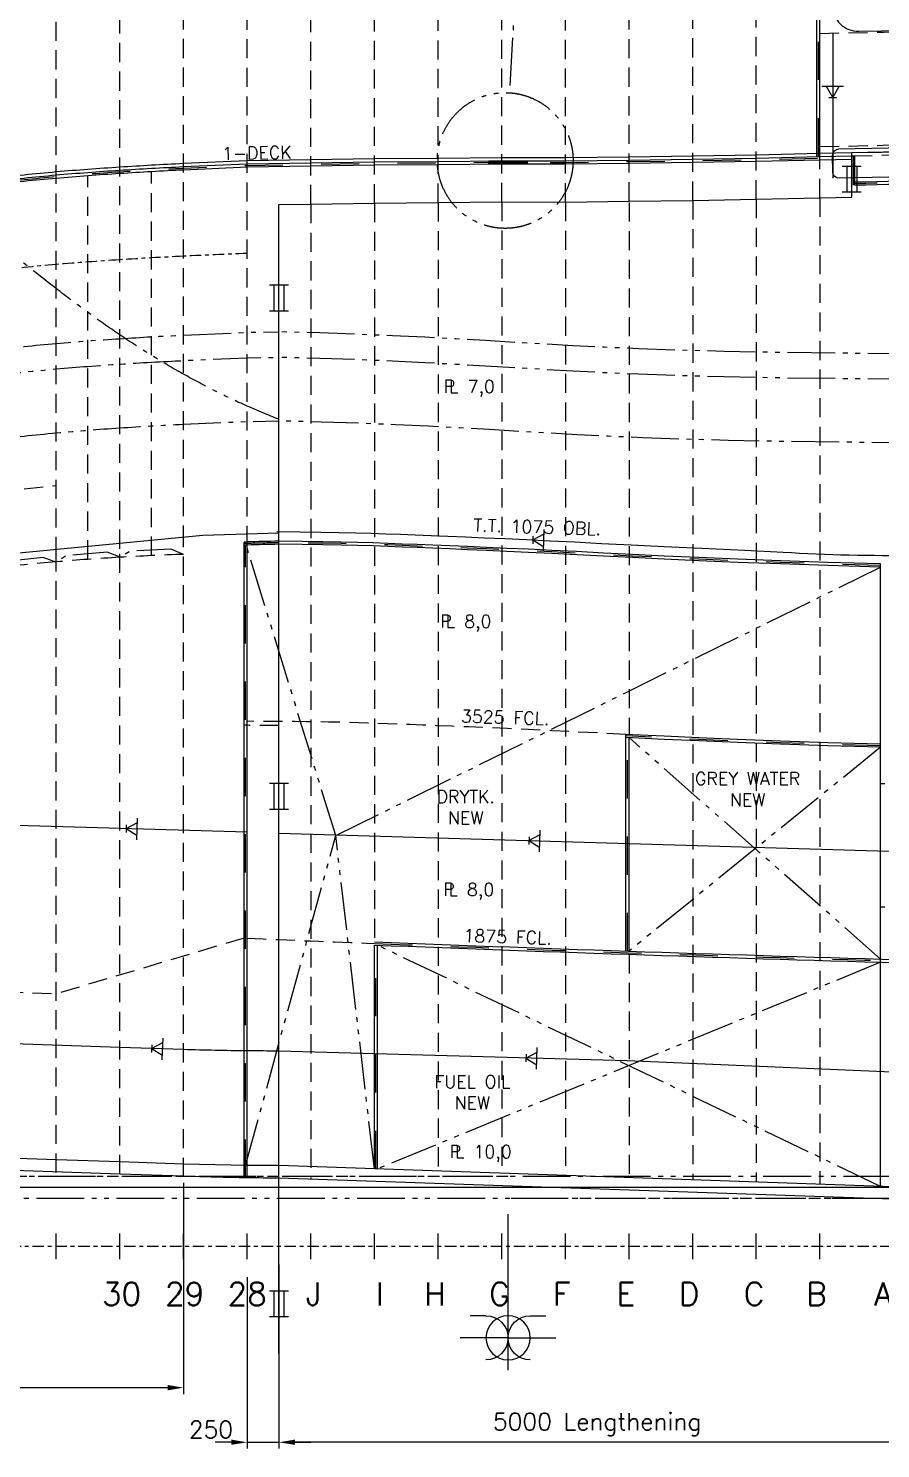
# Model space of a CAD drawing. Extents: x -333 to 85338, y -433 to 32218.
# Drawn here: x 60852 to 67546, y 12052 to 23214 of the extents above; entities that cross this region are included whole.
import ezdxf

# ---------------------------------------------------------------- set-up
doc = ezdxf.new("R2010")
doc.units = 0
doc.header["$LTSCALE"] = 300
for name, pattern in [('0', [0]), ('CENTER', [0.6, 0.3, -0.1, 0.1, -0.1]), ('DASHED', [0.75, 0.5, -0.25]), ('JERNB', [2, 1, -1]), ('PHANTOM', [2.1, 1.25, -0.2, 0.125, -0.2, 0.125, -0.2])]:
    doc.linetypes.add(name, pattern=pattern)
doc.layers.get('0').update_dxf_attribs({"linetype": 'CONTINUOUS'})
doc.layers.get('Defpoints').update_dxf_attribs({"linetype": 'CONTINUOUS'})
for name, color, linetype in [('Kuttlinje', 6, 'CONTINUOUS'), ('L_5', 7, 'CENTER'), ('LASTLUKE', 1, 'CONTINUOUS'), ('REV C2', 2, 'CONTINUOUS'), ('S0CE1', 1, 'CENTER'), ('S0CO1', 1, 'CONTINUOUS'), ('S0CO2', 2, 'CONTINUOUS'), ('S0CO3', 3, 'CONTINUOUS'), ('S0CO5', 4, 'CONTINUOUS'), ('S0DA1', 1, 'DASHED'), ('S0DA2', 2, 'DASHED'), ('S0DA3', 3, 'DASHED'), ('S0PH1', 1, 'PHANTOM'), ('S0TX2', 2, 'CONTINUOUS'), ('U0CO1', 1, 'CONTINUOUS')]:
    doc.layers.add(name, color=color, linetype=linetype)
doc.styles.add('18', font='romans', dxfattribs={"height": 180})
doc.styles.add('ROMANS', font='romans', dxfattribs={"height": 100})
doc.dimstyles.get("Standard").update_dxf_attribs({"dimscale": 50, "dimtxt": 2, "dimasz": 2.5, "dimexe": 1, "dimexo": 1, "dimgap": 1, "dimtad": 1, "dimdsep": 46, "dimtxsty": 'ROMANS', "dimcen": 0, "dimclrd": 1, "dimclre": 1, "dimclrt": 2, "dimadec": 0, "dimazin": 0, "dimtfac": 1, "dimtmove": 2, "dimatfit": 3, "dimfxl": 1, "dimtvp": 100, "dimtolj": 1, "dimarcsym": 0})

# ---------------------------------------------------------------- blocks, each defined once
blk = doc.blocks.new('*D56')
at = {"layer": 'Defpoints', "color": 0, "transparency": 16777216}
for p in [(-28900, 0), (-14500, 0), (-28900, -1660)]:
    blk.add_point(p, dxfattribs=at)
at = {"layer": 'S0TX2', "color": 1, "lineweight": -2, "transparency": 16777216}
for p, q in [((-28900, -50), (-28900, -1710)), ((-14500, -50), (-14500, -1710)), ((-14625, -1660), (-28775, -1660))]:
    blk.add_line(p, q, dxfattribs=at)
at = {"layer": 'S0TX2', "color": 1, "transparency": 16777216}
for points in [[(-28775, -1639), (-28775, -1681), (-28900, -1660)], [(-14625, -1639), (-14625, -1681), (-14500, -1660)]]:
    blk.add_solid(points, dxfattribs=at)
at = {"layer": 'S0TX2', "color": 2, "transparency": 16777216, "insert": (-21700, -1550), "char_height": 100, "attachment_point": 5, "style": 'ROMANS'}
blk.add_mtext('\\A1;1,5*B', dxfattribs=at)
blk = doc.blocks.new('ST10074')
at = {"layer": 'S0CO1', "color": 2}
for p, q in [((-87, -85), (-87, 85)), ((0, 0), (-87, 50)), ((0, 0), (-87, -50)), ((0, 30), (0, -30))]:
    blk.add_line(p, q, dxfattribs=at)
blk = doc.blocks.new('ST10073')
at = {"layer": 'S0CO2'}
for p, q in [((1.49, 4), (-1.49, 4)), ((-0.79, 4), (-0.79, 0)), ((0.79, 4), (0.79, 0)), ((-1.49, 0), (1.49, 0))]:
    blk.add_line(p, q, dxfattribs=at)
blk = doc.blocks.new('A$C604A60C8')
at = {"layer": 'S0PH1'}
blk.add_line((1139.821, 0), (-30769.487, 0), dxfattribs=at)
at = {"layer": 'S0PH1', "color": 8}
for points in [[(-13556.254, 3258.021), (-14064.825, 3258.021)], [(-13556.254, 2290.186), (-14064.825, 2290.186)]]:
    blk.add_lwpolyline(points, dxfattribs=at)
blk = doc.blocks.new('A$C02BC2B67')
at = {"layer": 'LASTLUKE', "color": 2}
for p, q in [((-20500, -100), (-20500, 100)), ((-20000, -100), (-20000, 100)), ((-19500, -100), (-19500, 100)), ((-19000, -100), (-19000, 100)), ((-18500, -100), (-18500, 100)), ((-18000, -100), (-18000, 100)), ((-17500, -100), (-17500, 100)), ((-17000, -100), (-17000, 100)), ((-16500, -100), (-16500, 100)), ((-16000, -100), (-16000, 100)), ((-15500, -100), (-15500, 100)), ((-15000, -100), (-15000, 100)), ((-14500, -100), (-14500, 100))]:
    blk.add_line(p, q, dxfattribs=at)
at = {"layer": 'S0CE1', "color": 6, "linetype": '0'}
blk.add_line((1703, 463), (-36562, 463), dxfattribs=at)
at = {"layer": 'S0CE1'}
for p, q in [((-16950, 549), (-34443, 549)), ((1703, 376), (-16950, 376)), ((2084, 0), (-35129, 0))]:
    blk.add_line(p, q, dxfattribs=at)
at = {"layer": 'LASTLUKE', "color": 2, "style": '18'}
for s, p in [('30', (-20140, -464)), ('29', (-19645, -464)), ('28', (-19154, -464))]:
    blk.add_text(s, height=180, dxfattribs=at).set_placement(p)
at = {"layer": 'LASTLUKE', "color": 3, "style": '18'}
for s, p in [('J', (-18539, -464)), ('I', (-17988, -464)), ('H', (-17608, -464)), ('G', (-17099, -464)), ('F', (-16599, -464)), ('E', (-16099, -464)), ('D', (-15608, -464)), ('C', (-15099, -464)), ('B', (-14608, -464)), ('A', (-14074, -464))]:
    blk.add_text(s, height=180, dxfattribs=at).set_placement(p)
blk = doc.blocks.new('*D51')
at = {"layer": 'Defpoints', "color": 0, "transparency": 16777216}
for p in [(-750, -92), (4250, -92), (-750, -1540)]:
    blk.add_point(p, dxfattribs=at)
at = {"layer": 'S0CO1', "color": 1, "lineweight": -2, "transparency": 16777216}
for p, q in [((-750, -142), (-750, -1590)), ((4250, -142), (4250, -1590)), ((4125, -1540), (-625, -1540))]:
    blk.add_line(p, q, dxfattribs=at)
at = {"layer": 'S0CO1', "color": 1, "transparency": 16777216}
for points in [[(-625, -1519), (-625, -1560), (-750, -1540)], [(4125, -1519), (4125, -1560), (4250, -1540)]]:
    blk.add_solid(points, dxfattribs=at)
at = {"layer": 'S0CO1', "color": 2, "transparency": 16777216, "insert": (1750, -1400), "char_height": 100, "attachment_point": 5, "style": 'ROMANS'}
blk.add_mtext('\\A1;{\\H1.35x;5000 Lengthening}', dxfattribs=at)
blk = doc.blocks.new('A$C10F6703F')
at = {"layer": 'U0CO1'}
for p, q in [((17950, -6206), (17950, -3700)), ((17596, -5330), (17343, -5330)), ((18304, -5330), (18557, -5330)), ((17950, -5684), (17183, -5684)), ((17950, -5684), (18717, -5684))]:
    blk.add_line(p, q, dxfattribs=at)
blk.add_circle((17950, -5684), 354, dxfattribs=at)
for centre, start, end in [((17596, -5684), 270, 90), ((18304, -5684), 90, 270)]:
    blk.add_arc(centre, 354, start, end, dxfattribs=at)
blk = doc.blocks.new('*D52')
at = {"layer": 'Defpoints', "color": 0, "linetype": 'ByBlock', "transparency": 16777216}
for p in [(-1000, -192), (-750, -1346), (-750, -1540)]:
    blk.add_point(p, dxfattribs=at)
at = {"layer": 'S0CO1', "color": 1, "linetype": 'ByBlock', "lineweight": -2, "transparency": 16777216}
for p, q in [((-1000, -242), (-1000, -1590)), ((-750, -1396), (-750, -1590)), ((-1125, -1540), (-1250, -1540)), ((-1000, -1540), (-750, -1540)), ((-625, -1540), (-500, -1540))]:
    blk.add_line(p, q, dxfattribs=at)
at = {"layer": 'S0CO1', "color": 1, "linetype": 'ByBlock', "transparency": 16777216}
for points in [[(-1125, -1519), (-1125, -1560), (-1000, -1540)], [(-625, -1519), (-625, -1560), (-750, -1540)]]:
    blk.add_solid(points, dxfattribs=at)
at = {"layer": 'S0CO1', "color": 2, "linetype": 'ByBlock', "transparency": 16777216, "insert": (-1284, -1440), "char_height": 100, "attachment_point": 5, "style": 'ROMANS'}
blk.add_mtext('\\A1;{\\H1.35x;250}', dxfattribs=at)
blk = doc.blocks.new('*D53')
at = {"layer": 'Defpoints', "color": 0, "linetype": 'ByBlock', "transparency": 16777216}
for p in [(4500, -92), (4250, -1519), (4250, -1540)]:
    blk.add_point(p, dxfattribs=at)
at = {"layer": 'S0CO1', "color": 1, "linetype": 'ByBlock', "lineweight": -2, "transparency": 16777216}
for p, q in [((4500, -142), (4500, -1590)), ((4125, -1540), (4000, -1540)), ((4500, -1540), (4250, -1540)), ((4625, -1540), (4750, -1540)), ((4250, -1569), (4250, -1590))]:
    blk.add_line(p, q, dxfattribs=at)
at = {"layer": 'S0CO1', "color": 1, "linetype": 'ByBlock', "transparency": 16777216}
for points in [[(4125, -1519), (4125, -1560), (4250, -1540)], [(4625, -1519), (4625, -1560), (4500, -1540)]]:
    blk.add_solid(points, dxfattribs=at)
at = {"layer": 'S0CO1', "color": 2, "linetype": 'ByBlock', "transparency": 16777216, "insert": (4774, -1418), "char_height": 100, "attachment_point": 5, "style": 'ROMANS'}
blk.add_mtext('\\A1;{\\H1.35x;250}', dxfattribs=at)
blk = doc.blocks.new('PLDIM2')
at = {"layer": 'S0TX2', "style": 'ROMANS'}
for s, p in [('P', (-19, 0)), ('L', (23, 0))]:
    blk.add_text(s, height=100, dxfattribs=at).set_placement(p)
blk.add_attdef('XX.X', (168, -1), '', height=100, dxfattribs=at)
blk = doc.blocks.new('A$C17D15037')
at = {"layer": 'Kuttlinje', "linetype": 'ByBlock'}
blk.add_lwpolyline([(-13750, -1390.997), (-13750, 7638.282), (-13500, 7642.662), (-13000, 7649.813), (-12500, 7654.223), (-12000, 7658.735), (-11500, 7657.596), (-11000, 7664.595), (-10500, 7670.515), (-9250.003, 7696.536), (-9250.003, 7696.536), (-9250.003, 8046.536), (-9014.829, 8051.657), (-8514.829, 8060.999, 0.004258), (-8014.829, 8067.632), (-7104.018, 8079.842), (-7099.996, 9626.291)], format="xyb", dxfattribs=at)
at = {"layer": 'L_5', "color": 8}
blk.add_lwpolyline([(-16000, 7115.998, -0.00703), (-15500, 7167.268, -0.00575), (-15000, 7204.576, -0.004018), (-14500, 7232.694, -0.003447), (-14000, 7253.902)], format="xyb", dxfattribs=at)
at = {"layer": 'S0CO1', "color": 8}
for p, q in [((-9400.001, 8983.342), (-9400.001, 7846.754)), ((-14000, 2705.452), (-15900, 2761.967))]:
    blk.add_line(p, q, dxfattribs=at)
for points in [[(-9524.001, 8018.68), (-9524.001, 10394.675)], [(-9500.001, 8018.68), (-9500.001, 10394.675)], [(-14023.999, -10.471), (-14023.999, 4986.053)], [(-13999.999, -10.892), (-13999.999, 4962.887)]]:
    blk.add_lwpolyline(points, dxfattribs=at)
at = {"layer": 'S0CO1', "color": 8, "linetype": 'JERNB'}
for points in [[(-9512.001, 8018.68), (-9512.001, 10394.675)], [(-14011.999, -10.684), (-14011.999, 4962.466)]]:
    blk.add_lwpolyline(points, dxfattribs=at)
at = {"layer": 'S0CO1', "color": 8}
blk.add_lwpolyline([(-9399.982, 9200.335, 0.420531664), (-9195.678, 9000.381), (-9019.367, 9004.177), (-8513.238, 9012.89), (-7698.151, 9021.636, 0.421912873), (-7510.004, 9221.627), (-7510.002, 10021.558, 0.427482416), (-7701.855, 10221.55), (-9204.139, 10199.921, 0.408138486), (-9399.982, 9999.964), (-9399.982, 9200.309)], format="xyb", dxfattribs=at)
at = {"layer": 'S0CO1', "color": 8, "flags": 128}
for points in [[(-16000, 7846.022, -0.006897), (-15500, 7897.268, -0.005748), (-15000, 7934.576, -0.004018), (-14500, 7962.694), (-14000, 7983.902), (-13500, 7992.662), (-13000, 7999.813), (-12500, 8004.223), (-12000, 8008.735), (-11500, 8007.596), (-11000, 8014.595), (-10500, 8020.515), (-10000, 8029.69), (-9500, 8041.217), (-9000, 8051.855), (-8500, 8061.198), (-8000, 8067.831), (-7104.018, 8079.842)], [(-16002.801, 7819.859, -0.006897728), (-15502.089, 7871.176, -0.005748156), (-15001.525, 7908.528, -0.004018435), (-14501.086, 7936.67), (-14000.719, 7957.893), (-13500.382, 7966.659), (-13000.277, 7973.812), (-12500.212, 7978.222), (-12000.081, 7982.735), (-11500.141, 7981.596), (-11000.31, 7988.593), (-10500.362, 7994.513), (-10000.497, 8003.685), (-9500.532, 8015.211), (-9250.003, 8020.542)], [(-16000, 7796.022, -0.006897), (-15500, 7847.268, -0.005748), (-15000, 7884.576, -0.004018), (-14500, 7912.694), (-14000, 7933.902), (-13500, 7942.662), (-13000, 7949.813), (-12500, 7954.223), (-12000, 7958.735), (-11500, 7957.596), (-11000, 7964.595), (-10500, 7970.515), (-10000, 7979.69), (-9500, 7991.217), (-9250.003, 7996.536)], [(-13750, 4992.512, 0.002179278), (-14000.74, 4986.876, 0.00025417), (-14023.999, 4986.053)], [(-13750, 4968.508, 0.002174661), (-14000, 4962.887, 0.000262531), (-14023.999, 4962.038)], [(-13750, 985.927, -0.002580469), (-14000, 986.963, -0.004366), (-14500, 996.778), (-15000, 1013.72), (-18500, 1133.669), (-19000, 1150.943), (-19500, 1168.081), (-25000, 1356.717), (-25400, 1371.026)], [(-13750, 85.91, -0.002593968), (-14000, 86.938), (-14500, 96.857), (-15000, 113.72), (-15500, 130.87), (-21740.133, 344.905)]]:
    blk.add_lwpolyline(points, format="xyb", dxfattribs=at)
at = {"layer": 'S0CO1', "color": 8}
blk.add_lwpolyline([(-8575.135, 7861.887), (-9349, 7845.481, -0.414213562), (-9399.471, 7895.007), (-9400.699, 8025.001, -0.414213562), (-9351.174, 8075.471), (-8577.309, 8091.877, -0.414213562), (-8526.838, 8042.352), (-8525.61, 7912.357, -0.414213562)], format="xyb", close=True, dxfattribs=at)
at = {"layer": 'S0CO1', "color": 8, "linetype": 'JERNB', "flags": 128}
for points in [[(-27812.944, 4830.34, -0.114185379), (-27502.918, 5137.391, -0.182971374), (-26994.375, 4958.917, 0.065366942), (-26500.539, 4901.301, 0.058398973), (-26003.647, 4997.952, 0.02170214), (-25504.436, 5181.209), (-25004.203, 5370.599), (-24504.126, 5555.277), (-24004.083, 5736.808, -0.001977047), (-23503.982, 5914.946, -0.00293405), (-23003.841, 6087.637, -0.003195055), (-22503.687, 6252.667, -0.002409073), (-22003.555, 6411.151), (-21503.53, 6565.495, -0.001938035), (-21003.432, 6716.893, -0.002841036), (-20503.289, 6862.805, -0.002937983), (-20003.156, 7001.87, -0.003276983), (-19503.007, 7135.126, -0.003804052), (-19002.823, 7260.214, -0.004162), (-18502.638, 7377.318, -0.004747), (-18002.412, 7484.897, -0.005314078), (-17502.158, 7582.17, -0.00540508), (-17001.895, 7667.715, -0.004962856), (-16501.676, 7742.709, -0.005834974), (-16001.4, 7807.94, -0.006897364), (-15501.045, 7859.222, -0.005748078), (-15000.763, 7896.552, -0.004018218), (-14500.543, 7924.682), (-14000.359, 7945.898), (-13500.191, 7954.66), (-13000.139, 7961.813), (-12500.106, 7966.223), (-12000.04, 7970.735), (-11500.07, 7969.596), (-11000.155, 7976.594), (-10500.181, 7982.514), (-10000.248, 7991.688), (-9500.266, 8003.214), (-9250.003, 8008.539)], [(-13750, 4980.51, 0.002176971), (-14000.37, 4974.882, 0.000258348), (-14023.999, 4974.046)]]:
    blk.add_lwpolyline(points, format="xyb", dxfattribs=at)
at = {"layer": 'S0CO1', "color": 8, "flags": 128}
blk.add_lwpolyline([(-13750, 5055.321), (-14347.078, 5037.676), (-15900, 4888.004)], dxfattribs=at)
at = {"layer": 'S0CO3', "color": 8}
blk.add_lwpolyline([(-13750, -12.878, -0.002867018), (-14000, -10.892, -0.004045), (-14500, 1.73), (-15000, 19.031), (-21727.161, 251.803)], format="xyb", dxfattribs=at)
at = {"layer": 'S0DA1', "color": 8}
for points in [[(-15000, 4933.519), (-15000, 10297.574)], [(-14499.999, 4964.953), (-14500, 10317.051)], [(-13999.999, 4962.887), (-14000, 10330.666)], [(-13500, 7642.662), (-13500, 10341.16)], [(-13000, 7649.813), (-13000, 10347.93)], [(-12500.001, 7654.223), (-12500, 10352.184)], [(-12000.002, 7658.735), (-12000, 10357.918)], [(-11500.003, 7657.596), (-11500.001, 10357.695)], [(-11000.004, 7664.595), (-11000.001, 10364.594)], [(-10500, 7670.515), (-10500, 10370.516)], [(-10000.004, 7680.924), (-10000.001, 10379.69)], [(-15500, 4875.886), (-15500, 10266.367)], [(-9500.005, 7691.332), (-9500.003, 8993.83)], [(-9500.004, 8093.656), (-9004.842, 8104.316), (-8503.309, 8112.949), (-8500.001, 8112.98)], [(-15250, 4849.995), (-15250, 7867.367)], [(-14749.999, 4879.272), (-14749.999, 7899.643)]]:
    blk.add_lwpolyline(points, dxfattribs=at)
blk.add_lwpolyline([(-25500, 1928.527, 0.006671146), (-24500, 2263.97, 0.003152), (-24000, 2443.406, 0.002538), (-23500, 2629.067, 0.002326), (-23000, 2820.065), (-22500, 3013.237), (-22000, 3205.458), (-21500, 3396.758, -0.005734), (-21000, 3579.152, -0.004238), (-20500, 3752.94, -0.004999), (-20000, 3916.394, -0.005655), (-19500, 4068.066, -0.00596), (-19000, 4206.849, -0.005591), (-18500, 4332.833, -0.005899), (-18000, 4447.821, -0.005878), (-17500, 4549.007, -0.005806), (-17000, 4639.479, -0.006507), (-16500, 4716.715, -0.006776), (-16000, 4780.542, -0.006823), (-15500, 4830.221, -0.0066), (-15000, 4866.452, -0.005051), (-14500, 4889.561)], format="xyb", dxfattribs=at)
at = {"layer": 'S0DA2', "color": 8, "flags": 128}
blk.add_lwpolyline([(-7101.573, 9019.857), (-7499.864, 9014.45), (-8499.84, 9001.199), (-8999.8, 8991.857), (-9499.778, 8981.219), (-9500.001, 8981.214)], dxfattribs=at)
at = {"layer": 'S0DA3', "color": 8}
blk.add_line((-15976, 5383.368), (-15500, 5429.898), dxfattribs=at)
for points in [[(-15000, 19.031), (-15000, 4933.519)], [(-14499.998, -3.143), (-14499.999, 4964.953)], [(-15500, 30.87), (-15500, 4875.886)]]:
    blk.add_lwpolyline(points, dxfattribs=at)
at = {"layer": 'S0DA3', "color": 8, "flags": 128}
blk.add_lwpolyline([(-13750, 3543.326, -0.003023531), (-14000, 3545.643, -0.000290257), (-14023.999, 3546.024)], format="xyb", dxfattribs=at)
blk.add_lwpolyline([(-14023.999, 1873.06), (-15500, 1434.955), (-15976, 1451.164)], dxfattribs=at)
at = {"layer": 'S0PH1'}
blk.add_line((1139.821, 0), (-30769.487, 0), dxfattribs=at)
at = {"layer": 'S0PH1', "color": 8, "flags": 128}
for points in [[(-13750, 5951.167, -0.011380399), (-14000, 6055.256, -0.022618), (-14500, 6305.595, -0.020614), (-15000, 6614.505, -0.014953), (-15500, 6978.108, -0.007058), (-16000, 7375.711, 0.002115), (-16500, 7783.823, 0.009262), (-17000, 8168.07, 0.010981), (-17500, 8518.187, 0.010988), (-18000, 8836.769, 0.010899), (-18500, 9124.998, 0.010879), (-19000, 9385.291, 0.010975), (-19500, 9618.158, 0.01049), (-20000, 9824.915, 0.004338389), (-20216.043, 9907.002)], [(-28507.76, 3420.324, 0.022590181), (-28444.535, 3391.662, 0.055477375), (-28000, 3348.652, 0.01003), (-27500, 3340.146, 0.020935), (-27000, 3361.052, 0.025438), (-26500, 3437.131, 0.017803), (-26000, 3562.453, 0.008218), (-25500, 3713.195, 0.004384), (-25000, 3873.919, 0.00439), (-24500, 4043.989, 0.004417), (-24000, 4224.301), (-23500, 4409.344), (-23000, 4594.273), (-22500, 4776.539), (-22000, 4959.38), (-21500, 5141.228, -0.004642), (-21000, 5318.763, -0.004989), (-20500, 5484.469, -0.003993), (-20000, 5639.811, -0.004287), (-19500, 5787.941, -0.005421), (-19000, 5924.718, -0.005783), (-18500, 6049.552, -0.005875), (-18000, 6161.777, -0.005815), (-17500, 6261.905, -0.00545), (-17000, 6349.91, -0.005068), (-16500, 6427.522, -0.006227), (-16000, 6494.761, -0.007347), (-15500, 6547.065, -0.006004), (-15000, 6584.576, -0.00407), (-14500, 6612.694), (-14000, 6633.902), (-13750, 6638.282)], [(-28900, 3031.591, 0.042248), (-28500, 2994.833, 0.024346), (-28000, 3044.242), (-27500, 3085.179, 0.012752), (-27000, 3132.064, 0.021253), (-26500, 3225.247, 0.014121), (-26000, 3360.21, 0.005506), (-25500, 3513.043, 0.003083), (-25000, 3671.869, 0.003941), (-24500, 3838.333, 0.004545), (-24000, 4014.73), (-23500, 4196.266), (-23000, 4379.063), (-22500, 4561.45), (-22000, 4745.024), (-21500, 4927.56, -0.0045), (-21000, 5105.209, -0.004352), (-20500, 5272.989, -0.004015), (-20000, 5431.264, -0.004603), (-19500, 5581.37, -0.005564), (-19000, 5719.645, -0.005906), (-18500, 5845.819, -0.006052), (-18000, 5958.997, -0.00595), (-17500, 6059.717, -0.005504), (-17000, 6148.121, -0.005061), (-16500, 6226.083, -0.006178), (-16000, 6293.743, -0.007335), (-15500, 6346.579, -0.00612), (-15000, 6384.527, -0.004172), (-14500, 6412.694), (-14000, 6433.902), (-13750, 6438.282)], [(-29206.964, 2374.686, 0.044051905), (-28500, 2418.114), (-28000, 2486.357), (-27500, 2548.779), (-27000, 2612.556), (-26500, 2714.315, 0.012863), (-26000, 2854.849, 0.004563), (-25500, 3011.253, 0.001957), (-25000, 3171.63, 0.002607), (-24500, 3336.621, 0.003197), (-24000, 3508.592), (-23500, 3684.23), (-23000, 3861.774), (-22500, 4040.333), (-22000, 4222.411), (-21500, 4404.792, -0.004242), (-21000, 4582.858, -0.003872), (-20500, 4751.565, -0.003555), (-20000, 4912.338, -0.004571), (-19500, 5065.331, -0.005738), (-19000, 5206.193, -0.006039), (-18500, 5334.426, -0.006096), (-18000, 5449.55, -0.006006), (-17500, 5552.112, -0.005607), (-17000, 5642.207, -0.005187), (-16500, 5721.611, -0.006296), (-16000, 5790.423, -0.007359), (-15500, 5844.22, -0.006127), (-15000, 5883.234, -0.004343), (-14500, 5912.313), (-14000, 5933.88), (-13750, 5938.271)]]:
    blk.add_lwpolyline(points, format="xyb", dxfattribs=at)
for points in [[(-14500, 4889.561), (-14597.722, 4930.315), (-14916.843, 4913.556), (-15000, 4866.452)], [(-15501.826, 4829.086), (-15601.496, 4864.81), (-15919.35, 4831.82), (-16000, 4780.542)], [(-15001.006, 4869.451), (-15099.992, 4907.03), (-15418.407, 4879.984), (-15500, 4830.221)]]:
    blk.add_lwpolyline(points, dxfattribs=at)
at = {"layer": 'S0CO1', "xscale": 50, "yscale": 50, "zscale": 50}
for p in [(-9250.003, 7737.925), (-13750.26, 6804.125), (-13750.26, 2887.486), (-13750.26, -1101.44)]:
    blk.add_blockref('ST10073', p, dxfattribs=at)
at = {"layer": 'S0TX2', "color": 8, "xscale": -1}
for p, rotation in [((-9400.001, 8480.301), 89.99999999999793), ((-14950, 2733.709), 358.0496956199414), ((-14750, 1005.249), 358.0496956199414)]:
    blk.add_blockref('ST10074', p, dxfattribs=dict(at, rotation=rotation))
at = {"layer": 'S0TX2', "style": 'ROMANS'}
blk.add_text('1-DECK', height=100, rotation=1.202231, dxfattribs=at).set_placement((-14196.93, 7989.239))
at = {"layer": 'S0TX2'}
dim = blk.add_linear_dim(base=(-28900, -1659.772), p1=(-14500, 0), p2=(-28900, 0), angle=180, text='1,5*B', dimstyle='STANDARD', dxfattribs=at)
dim.commit()
dim.dimension.update_dxf_attribs({"geometry": '*D56', "text_midpoint": (-21700, -1550.249)})
blk = doc.blocks.new('A$C025A5463')
at = {"layer": 'S0CO3', "xscale": -0.49, "yscale": 0.49, "zscale": 0.49}
blk.add_blockref('A$C10F6703F', (9845.5, 2066.498), dxfattribs=at)
at = {"layer": 'S0CO1'}
dim = blk.add_linear_dim(base=(-750, -1539.641), p1=(4250, -92.466), p2=(-750, -92.466), angle=180, text='{\\H1.35x;<> Lengthening}', dimstyle='STANDARD', dxfattribs=at)
dim.commit()
dim.dimension.update_dxf_attribs({"geometry": '*D51', "text_midpoint": (1750, -1399.641)})
at = {"layer": 'S0CO1', "linetype": 'ByBlock'}
for base, p1, p2, picture, middle in [((4250, -1539.641), (4500, -92.466), (4250, -1518.831), '*D53', (4774.308, -1418.001)), ((-750, -1539.641), (-1000, -192.466), (-750, -1345.822), '*D52', (-1284.148, -1440.465))]:
    dim = blk.add_linear_dim(base=base, p1=p1, p2=p2, angle=180, text='{\\H1.35x;<>}', dimstyle='STANDARD', override={"dimfxl": 100}, dxfattribs=at)
    dim.commit()
    dim.dimension.update_dxf_attribs({"geometry": picture, "text_midpoint": middle, "dimtype": 160})

msp = doc.modelspace()

# ---------------------------------------------------------------- hatches: boundary and pattern name
h = msp.add_hatch()
h.set_pattern_fill('ANSI31', color=256)
h.set_pattern_definition([(45, (-116.0942, -129.0257), (-2.24506403, 2.24506403), [])])
h.paths.add_polyline_path([(64770.09, 22172.955), (64470.09, 22172.955), (64470.09, 22147.955), (64770.09, 22147.955)])

# ---------------------------------------------------------------- linework, layer by layer
msp.add_lwpolyline([(64470.09, 22173.742), (64770.09, 22173.742), (64770.09, 22148.742), (64470.09, 22148.742)], close=True)
at = {"layer": 'REV C2'}
for p, q in [((67344.088, 21981.046), (67344.088, 22212.836)), ((65570.09, 15961.936), (65570.09, 17639.904)), ((63594.09, 14250.248), (63594.09, 16009.191))]:
    msp.add_line(p, q, dxfattribs=at)
at = {"layer": 'S0CO1'}
for p, q in [((67320.088, 22212.836), (67344.088, 22212.836)), ((62820.09, 16889.137), (67820.09, 16740.413))]:
    msp.add_line(p, q, dxfattribs=at)
for points in [[(67320.088, 21981.49), (67320.088, 22212.836)], [(67344.088, 21981.046), (67344.088, 22212.836)], [(67545.598, 19004.978), (67132.016, 19016.729), (66759.027, 19029.065), (66422.796, 19041.744), (66119.49, 19054.521), (65845.274, 19067.153), (65596.314, 19079.394), (65368.776, 19091.002), (65158.826, 19101.731), (64963.126, 19111.399), (64780.32, 19120.057), (64609.547, 19127.817), (64449.948, 19134.792), (64300.664, 19141.095), (64160.833, 19146.836), (64029.597, 19152.13), (63906.095, 19157.087), (63788.932, 19161.792), (63674.576, 19166.216), (63558.959, 19170.3), (63438.014, 19173.988), (63307.673, 19177.221), (63163.868, 19179.942), (63002.532, 19182.094), (62819.598, 19183.619)], [(67546.091, 18980.988), (67132.509, 18992.739), (66759.519, 19005.075), (66423.288, 19017.754), (66119.982, 19030.531), (65845.766, 19043.163), (65596.806, 19055.404), (65369.269, 19067.012), (65159.319, 19077.742), (64963.619, 19087.409), (64780.812, 19096.067), (64610.04, 19103.827), (64450.441, 19110.802), (64301.156, 19117.105), (64161.326, 19122.847), (64030.089, 19128.14), (63906.587, 19133.097), (63789.425, 19137.802), (63675.069, 19142.226), (63559.452, 19146.31), (63438.507, 19149.998), (63308.165, 19153.231), (63164.361, 19155.952), (63003.025, 19158.104), (62820.09, 19159.629)], [(67546.09, 14113.493), (67546.091, 19004.988)], [(65546.09, 15962.751), (65546.091, 17665.093)], [(67546.091, 17564.125), (67132.509, 17575.876), (66759.519, 17588.212), (66423.289, 17600.891), (66119.982, 17613.668), (65845.766, 17626.3), (65596.807, 17638.541), (65546.091, 17641.128)], [(67545.598, 17588.115), (67132.016, 17599.866), (66759.027, 17612.202), (66422.796, 17624.881), (66119.49, 17637.658), (65845.274, 17650.289), (65596.314, 17662.531), (65546.104, 17665.092)], [(65570.09, 15961.936), (65570.091, 17639.904)], [(63570.09, 14251.079), (63570.09, 16010.133)], [(63594.09, 14250.248), (63594.09, 16009.191)], [(67820.09, 15004.028), (65555.72, 15098.775), (62820.09, 15177.048)]]:
    msp.add_lwpolyline(points, dxfattribs=at)
at = {"layer": 'S0CO1', "color": 3, "linetype": 'JERNB'}
for points in [[(67332.088, 21981.267), (67332.088, 22212.836)], [(65558.09, 15962.343), (65558.091, 17652.498)], [(63582.09, 14250.663), (63582.09, 16009.662)]]:
    msp.add_lwpolyline(points, dxfattribs=at)
at = {"layer": 'S0CO1'}
for points in [[(72320.087, 22038.643, -0.000568113), (71573.118, 22033.97, -0.001534923), (71296.641, 22033.403, -0.000071736), (70548.203, 22034.274, 0.00005021), (69478.91, 22035.564, 0.003849396), (68727.53, 22030.61, 0.002090366), (67344.088, 22005.052)], [(72320.087, 22014.637, -0.000568113), (71573.118, 22009.964, -0.001534923), (71296.641, 22009.398, -0.000071736), (70548.203, 22010.268, 0.00005021), (69478.91, 22011.558, 0.003849396), (68727.53, 22006.604, 0.002090366), (67344.088, 21981.046)], [(62804.701, 19259.716), (62987.635, 19258.191), (63148.971, 19256.039), (63292.776, 19253.318), (63423.117, 19250.085), (63544.062, 19246.397), (63659.679, 19242.313), (63774.035, 19237.889), (63891.198, 19233.184), (64014.7, 19228.227), (64145.936, 19222.934), (64285.767, 19217.192), (64435.052, 19210.889), (64594.65, 19203.914), (64765.423, 19196.154), (64948.229, 19187.496), (65143.929, 19177.829), (65354.444, 19167.084), (65585.939, 19155.371), (65845.637, 19142.846), (66140.766, 19129.662), (66479.255, 19113.859), (66780.157, 19098.459, 0.01876009), (67820.09, 19073.422)]]:
    msp.add_lwpolyline(points, format="xyb", dxfattribs=at)
at = {"layer": 'S0CO1', "color": 3, "linetype": 'JERNB', "flags": 128}
msp.add_lwpolyline([(72320.087, 22026.64, -0.000568113), (71573.118, 22021.967, -0.001534923), (71296.641, 22021.4, -0.000071736), (70548.203, 22022.271, 0.00005021), (69478.91, 22023.561, 0.003849396), (68727.53, 22018.607, 0.002090366), (67344.088, 21993.049)], format="xyb", dxfattribs=at)
for points in [[(67545.845, 18992.983), (67132.262, 19004.734), (66759.273, 19017.07), (66423.042, 19029.749), (66119.736, 19042.526), (65845.52, 19055.158), (65596.56, 19067.399), (65369.022, 19079.007), (65159.073, 19089.736), (64963.372, 19099.404), (64780.566, 19108.062), (64609.793, 19115.822), (64450.195, 19122.797), (64300.91, 19129.1), (64161.08, 19134.842), (64029.843, 19140.135), (63906.341, 19145.092), (63789.178, 19149.797), (63674.822, 19154.221), (63559.206, 19158.305), (63438.26, 19161.993), (63307.919, 19165.226), (63164.114, 19167.947), (63002.779, 19170.099), (62819.844, 19171.624)], [(67545.845, 17576.12), (67132.262, 17587.871), (66759.273, 17600.207), (66423.042, 17612.886), (66119.736, 17625.663), (65845.52, 17638.294), (65596.56, 17650.536), (65546.091, 17653.111)]]:
    msp.add_lwpolyline(points, dxfattribs=at)
at = {"layer": 'S0CO1'}
for radius, start in [(374974.724, 267.75053354), (374999.724, 267.75068358)]:
    msp.add_arc((78288.04, 390720.922), radius, start, 268.40044196, dxfattribs=at)
at = {"layer": 'S0CO1', "color": 3, "linetype": 'JERNB'}
msp.add_arc((78288.04, 390720.922), 374987.224, 267.75060856, 268.40044196, dxfattribs=at)
at = {"layer": 'S0CO5'}
for p, q in [((67820.09, 14104.012), (62820.09, 14277.032)), ((67820.09, 14005.223), (62820.09, 14178.243))]:
    msp.add_line(p, q, dxfattribs=at)
at = {"layer": 'S0DA1'}
for p, q in [((67331.048, 22212.584), (68070.09, 22226.889)), ((67070.086, 21882.453), (67070.086, 14129.965)), ((63070.09, 21833.783), (63070.092, 14169.592)), ((63570.09, 21840.935), (63570.09, 16035.153)), ((64070.09, 21845.344), (64070.09, 14233.777)), ((64570.088, 21849.856), (64570.088, 14216.475)), ((65070.088, 21848.717), (65070.088, 14199.173)), ((65570.086, 21845.343), (65570.086, 17663.869)), ((66070.09, 21861.636), (66070.09, 14164.569)), ((66570.09, 21872.045), (66570.09, 14147.267)), ((65570.086, 15936.922), (65570.086, 14181.871))]:
    msp.add_line(p, q, dxfattribs=at)
at = {"layer": 'S0DA3', "flags": 128}
msp.add_lwpolyline([(65546.091, 17665.093), (65368.776, 17674.138), (65158.827, 17684.868), (64963.206, 17694.532), (64780.962, 17703.166), (64611.713, 17710.862), (64455.083, 17717.711), (64310.693, 17723.805), (64178.163, 17729.236), (64057.116, 17734.096), (63947.173, 17738.477), (63847.701, 17742.457), (63757.052, 17746.067), (63673.324, 17749.322), (63594.616, 17752.24), (63519.024, 17754.838), (63444.648, 17757.132), (63369.585, 17759.14), (63291.933, 17760.878), (63210.221, 17762.365), (63124.704, 17763.629), (63036.067, 17764.703), (62944.996, 17765.615), (62852.178, 17766.399), (62758.297, 17767.083), (62664.039, 17767.7), (62570.091, 17768.28)], dxfattribs=at)
at = {"layer": 'S0DA3'}
msp.add_arc((69586.187, 176975.583), 161065.336, 267.50337389, 267.85939576, dxfattribs=at)
at = {"layer": 'S0PH1'}
for p, q in [((67546.09, 15900.092), (65570.091, 17639.904)), ((67546.091, 17564.125), (65570.09, 15961.936)), ((67546.09, 14113.493), (63594.09, 16009.191)), ((67546.09, 15875.082), (63594.09, 14250.248))]:
    msp.add_line(p, q, dxfattribs=at)
at = {"layer": 'S0PH1', "flags": 128}
for points in [[(67820.09, 20656.383), (67236.763, 20660.929), (66739.599, 20667.388), (66316.674, 20675.53), (65956.062, 20685.122), (65645.836, 20695.934), (65374.071, 20707.735), (65128.841, 20720.293), (64898.221, 20733.378), (64671.597, 20746.758), (64443.606, 20760.203), (64210.197, 20773.484), (63967.318, 20786.372), (63710.919, 20798.638), (63436.949, 20810.051), (63141.356, 20820.383), (62820.09, 20829.403)], [(67820.09, 20456.383), (67236.763, 20460.929), (66739.599, 20467.388), (66316.674, 20475.53), (65956.062, 20485.122), (65645.836, 20495.934), (65374.071, 20507.735), (65128.841, 20520.293), (64898.221, 20533.378), (64671.597, 20546.758), (64443.606, 20560.203), (64210.197, 20573.484), (63967.318, 20586.372), (63710.919, 20598.638), (63436.949, 20610.051), (63141.356, 20620.383), (62820.09, 20629.403)], [(67852, 19956.932), (67268.673, 19961.478), (66771.509, 19967.937), (66348.584, 19976.079), (65987.972, 19985.671), (65677.746, 19996.483), (65405.981, 20008.284), (65160.751, 20020.843), (64930.131, 20033.927), (64703.445, 20047.306), (64475.017, 20060.743), (64240.424, 20074.004), (63995.239, 20086.852), (63735.038, 20099.05), (63455.397, 20110.364), (63151.889, 20120.556), (62820.09, 20129.392)]]:
    msp.add_lwpolyline(points, dxfattribs=at)
at = {"layer": 'S0PH1'}
for points in [[(62558.091, 14278.297), (63266.277, 16870.522), (62557.905, 19165.588)], [(63570.09, 14251.079), (63266.277, 16870.522), (67546.091, 18980.988)]]:
    msp.add_lwpolyline(points, dxfattribs=at)
msp.add_circle((64597.35, 22175.909), 533.184, dxfattribs=at)

# ---------------------------------------------------------------- block references
at = {"layer": 'REV C2'}
for name, p in [('A$C17D15037', (76570.09, 14191.121)), ('A$C604A60C8', (81570.09, 14018.101)), ('A$C02BC2B67', (81570.09, 13641.922)), ('A$C025A5463', (63570.09, 13641.922))]:
    msp.add_blockref(name, p, dxfattribs=at)
at = {"layer": 'S0TX2', "color": 8}
for p, values in [((64134.02, 20350.951), {'XX.X': '7,0'}), ((64107.043, 18504.871), {'XX.X': '8,0'}), ((64129.473, 16397.701), {'XX.X': '8,0'}), ((64180.124, 14337.006), {'XX.X': '10,0'})]:
    msp.add_blockref('PLDIM2', p, dxfattribs=at).add_auto_attribs(values)
at = {"layer": 'S0TX2', "color": 8, "xscale": -1, "rotation": 358.0496956199414}
for p in [(64814.516, 19193.829), (64783.585, 16830.733), (64759.996, 15121.543)]:
    msp.add_blockref('ST10074', p, dxfattribs=at)

# ---------------------------------------------------------------- texts
at = {"layer": 'S0TX2', "char_height": 100, "width": 1563.31115, "attachment_point": 5, "rotation": 358.27687, "style": 'ROMANS'}
for s, insert in [('\\pxi-3,l4,t4;T.T.^I1075 OBL.', (64799.617, 19297.201)), ('3525 FCL.', (64597.559, 17799.423)), ('1875 FCL.', (64616.951, 16074.578))]:
    msp.add_mtext(s, dxfattribs=dict(at, insert=insert))
at = {"layer": 'S0TX2', "char_height": 100, "width": 1563.31115, "attachment_point": 5, "style": 'ROMANS'}
for s, insert in [('GREY WATER\\PNEW', (66501.514, 17235.108)), ('DRYTK.\\PNEW', (64287.394, 17092.867)), ('FUEL OIL\\PNEW', (64339.149, 14852.337))]:
    msp.add_mtext(s, dxfattribs=dict(at, insert=insert))

# ---------------------------------------------------------------- leaders
at = {"layer": 'S0PH1'}
msp.add_leader([(64806.745, 25655.977), (64629.374, 22708.131)], dimstyle='STANDARD', override={"dimasz": 4, "dimgap": 1, "dimtad": 0}, dxfattribs=at)

doc.saveas('drawing.dxf')
